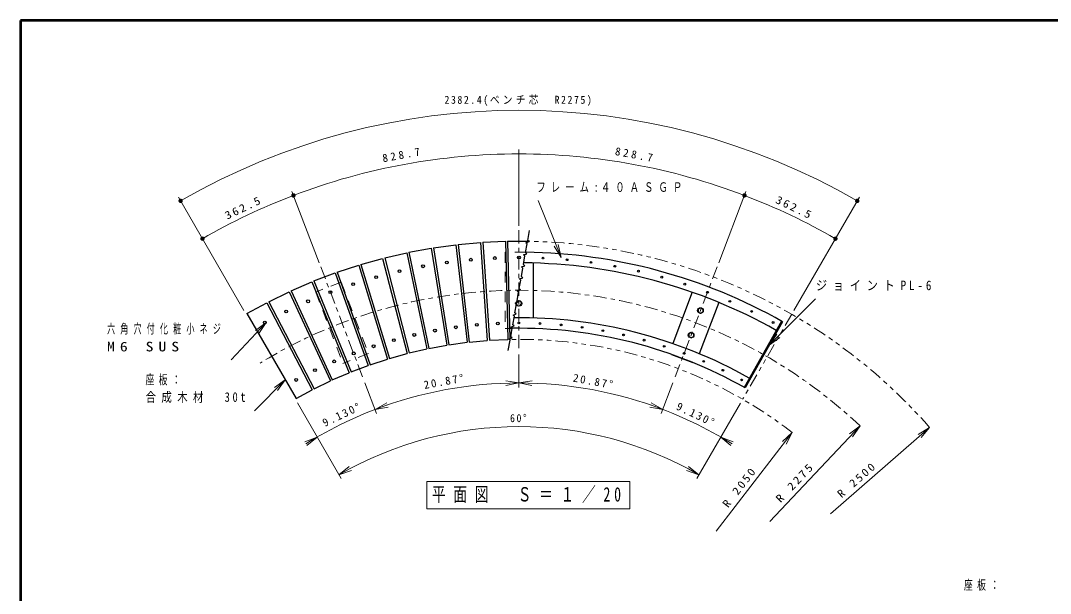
# Model space of a CAD drawing. Units: millimetres on the paper, scale 1:20. Extents: x -365 to 0, y -5 to 257.
# Drawn here: x -365 to -129.1, y 125.7 to 257 of the extents above; entities that cross this region are included whole.
import ezdxf

# ---------------------------------------------------------------- set-up
doc = ezdxf.new("R2010")
doc.units = ezdxf.units.MM
for name, pattern in [('USER1', [4.5, 2.5, -2]), ('USER2', [6, 3, -1, 1, -1]), ('USER3', [8, 3, -1, 1, -1, 1, -1])]:
    doc.linetypes.add(name, pattern=pattern)
doc.layers.add('LY_1', color=7, linetype='Continuous', lineweight=25)
doc.layers.add('LY_2', color=7, linetype='Continuous', lineweight=13)
doc.styles.add('ＭＳ ゴシック', font='')
doc.styles.get('ＭＳ ゴシック').set_extended_font_data('MS Gothic')

# ---------------------------------------------------------------- blocks, each defined once
blk = doc.blocks.new('open_arrow')
at = {"color": 0, "linetype": 'Continuous', "lineweight": -2}
blk.add_lwpolyline([(7.5, 1.25), (0, 0), (7.5, -1.25)], dxfattribs=at)
blk = doc.blocks.new('filled_dot')
at = {"color": 0, "linetype": 'Continuous', "lineweight": -2, "const_width": 1.25}
blk.add_lwpolyline([(-0.625, 0, 1), (0.625, 0, 1)], format="xyb", close=True, dxfattribs=at)

msp = doc.modelspace()

# ---------------------------------------------------------------- linework, layer by layer
at = {"layer": 'LY_1', "lineweight": 13}
for p, q in [((-250.834, 209.944), (-250.834, 227.445)), ((-296.611, 201.514), (-302.846, 217.866)), ((-205.057, 201.513), (-198.823, 217.866)), ((-313.85, 190.591), (-328.834, 216.544)), ((-241.16, 202.701), (-246.401, 215.799)), ((-187.834, 190.563), (-172.834, 216.544)), ((-193.527, 182.636), (-182.921, 193.242)), ((-308.728, 187.802), (-316.766, 179.261)), ((-250.834, 180.444), (-250.834, 172.944)), ((-250.834, 180.444), (-250.834, 172.944)), ((-304.369, 174.662), (-311.44, 167.591)), ((-286.101, 173.949), (-283.43, 166.941)), ((-215.566, 173.949), (-218.238, 166.941)), ((-215.566, 173.949), (-218.238, 166.941)), ((-301.598, 169.368), (-291.584, 152.025)), ((-200.084, 169.345), (-210.084, 152.025)), ((-193.39, 142.21), (-172.692, 164.105)), ((-179.445, 143.92), (-156.77, 163.765)), ((-205.639, 139.999), (-188.206, 162.586)), ((-225.422, 151.384), (-271.922, 151.384)), ((-271.922, 151.384), (-271.922, 145.084)), ((-225.422, 145.084), (-225.422, 151.384)), ((-271.922, 145.084), (-225.422, 145.084))]:
    msp.add_line(p, q, dxfattribs=at)
at = {"layer": 'LY_1', "linetype": 'USER2', "lineweight": 13}
for p, q in [((-250.834, 208.944), (-250.834, 181.444)), ((-296.255, 200.579), (-286.458, 174.883)), ((-205.413, 200.579), (-215.21, 174.883))]:
    msp.add_line(p, q, dxfattribs=at)
at = {"layer": 'LY_1'}
for p, q in [((-270.431, 204.926), (-265.279, 205.634)), ((-265.279, 205.634), (-262.723, 183.274)), ((-264.79, 205.69), (-259.612, 206.162)), ((-264.79, 205.69), (-262.234, 183.329)), ((-259.612, 206.162), (-258.076, 183.709)), ((-259.121, 206.196), (-253.926, 206.433)), ((-259.121, 206.196), (-257.585, 183.743)), ((-253.926, 206.433), (-253.414, 183.933)), ((-253.434, 206.444), (-252.922, 183.944)), ((-253.434, 206.444), (-248.85, 206.444)), ((-281.578, 202.632), (-276.512, 203.806)), ((-276.512, 203.806), (-271.933, 181.771)), ((-276.031, 203.906), (-270.917, 204.848)), ((-276.031, 203.906), (-271.452, 181.871)), ((-270.917, 204.848), (-267.345, 182.627)), ((-270.431, 204.926), (-266.859, 182.705)), ((-292.471, 199.334), (-287.533, 200.964)), ((-287.533, 200.964), (-280.969, 179.436)), ((-287.062, 201.107), (-282.055, 202.51)), ((-287.062, 201.107), (-280.499, 179.58)), ((-282.055, 202.51), (-276.478, 180.706)), ((-281.578, 202.632), (-276.001, 180.828)), ((-247.584, 201.435), (-247.584, 188.86)), ((-297.794, 197.317), (-292.935, 199.169)), ((-292.935, 199.169), (-285.398, 177.963)), ((-292.471, 199.334), (-284.934, 178.128)), ((-303.019, 195.06), (-298.249, 197.131)), ((-298.249, 197.131), (-289.755, 176.29)), ((-297.794, 197.317), (-289.299, 176.476)), ((-308.136, 192.567), (-303.466, 194.853)), ((-303.466, 194.853), (-294.032, 174.42)), ((-303.019, 195.06), (-293.585, 174.626)), ((-211.125, 194.72), (-215.605, 182.97)), ((-313.134, 189.843), (-308.573, 192.34)), ((-308.573, 192.34), (-298.219, 172.358)), ((-308.136, 192.567), (-297.782, 172.584)), ((-251.432, 192.29), (-251.05, 192.76)), ((-251.432, 192.29), (-251.216, 191.724)), ((-251.216, 191.724), (-250.618, 191.628)), ((-251.05, 192.76), (-250.451, 192.664)), ((-250.618, 191.628), (-250.235, 192.098)), ((-250.451, 192.664), (-250.235, 192.098)), ((-209.768, 190.837), (-209.243, 191.141)), ((-205.051, 192.405), (-209.531, 180.655)), ((-209.243, 191.141), (-208.718, 190.837)), ((-313.134, 189.843), (-301.881, 170.353)), ((-209.768, 190.837), (-209.768, 190.231)), ((-209.768, 190.231), (-209.243, 189.928)), ((-209.243, 189.928), (-208.718, 190.231)), ((-208.718, 190.837), (-208.718, 190.231)), ((-190.694, 188.125), (-199.253, 172.941)), ((-190.433, 187.977), (-198.992, 172.794)), ((-211.905, 185.231), (-211.38, 185.534)), ((-211.905, 185.231), (-211.905, 184.625)), ((-211.905, 184.625), (-211.38, 184.322)), ((-211.38, 185.534), (-210.855, 185.231)), ((-211.38, 184.322), (-210.855, 184.625)), ((-210.855, 185.231), (-210.855, 184.625)), ((-276.001, 180.828), (-271.933, 181.771)), ((-271.452, 181.871), (-267.345, 182.627)), ((-266.859, 182.705), (-262.723, 183.274)), ((-262.234, 183.329), (-258.076, 183.709)), ((-257.585, 183.743), (-253.414, 183.933)), ((-252.922, 183.944), (-252.818, 183.944)), ((-284.934, 178.128), (-280.969, 179.436)), ((-280.498, 179.58), (-276.478, 180.706)), ((-289.3, 176.476), (-285.398, 177.963)), ((-293.585, 174.626), (-289.755, 176.29)), ((-301.881, 170.353), (-298.219, 172.358)), ((-297.782, 172.584), (-294.032, 174.42))]:
    msp.add_line(p, q, dxfattribs=at)
at = {"layer": 'LY_1', "color": 1, "linetype": 'USER1', "lineweight": 13}
for p, q in [((-249.291, 203.944), (-253.959, 203.944)), ((-291.554, 197.02), (-297.394, 194.794)), ((-252.377, 186.444), (-253.959, 186.444)), ((-285.32, 180.669), (-291.16, 178.442))]:
    msp.add_line(p, q, dxfattribs=at)
at = {"layer": 'LY_1', "linetype": 'USER1', "lineweight": 13}
for p, q in [((-253.959, 203.944), (-253.959, 186.444)), ((-291.554, 197.021), (-285.32, 180.669)), ((-297.394, 194.794), (-291.16, 178.442))]:
    msp.add_line(p, q, dxfattribs=at)
at = {"layer": 'LY_1', "linetype": 'USER3', "lineweight": 13}
msp.add_line((-188.334, 189.697), (-199.584, 170.211), dxfattribs=at)
at = {"layer": 'LY_1', "color": 1}
msp.add_line((-215.882, 180.49), (-210.976, 178.62), dxfattribs=at)
at = {"layer": 'LY_1'}
msp.add_lwpolyline([(-253.264, 181.414), (-252.853, 183.744), (-253.159, 184.001), (-252.408, 184.275), (-252.714, 184.532), (-252.367, 186.501), (-252.673, 186.759), (-251.921, 187.032), (-252.228, 187.289), (-251.88, 189.259), (-252.187, 189.516), (-251.435, 189.79), (-251.742, 190.047), (-251.394, 192.016), (-251.701, 192.273), (-250.949, 192.547), (-251.255, 192.804), (-250.908, 194.774), (-251.214, 195.031), (-250.463, 195.305), (-250.769, 195.562), (-250.422, 197.531), (-250.728, 197.788), (-249.977, 198.062), (-250.283, 198.319), (-249.936, 200.289), (-250.242, 200.546), (-249.49, 200.819), (-249.797, 201.077), (-249.449, 203.046), (-249.756, 203.303), (-249.004, 203.577), (-249.311, 203.834), (-248.963, 205.804), (-249.27, 206.061), (-248.518, 206.334), (-248.824, 206.591), (-248.414, 208.921)], dxfattribs=at)
for centre, radius in [((-256.353, 202.568), 0.325), ((-250.834, 202.694), 0.325), ((-272.795, 200.689), 0.325), ((-267.344, 201.565), 0.325), ((-261.86, 202.192), 0.325), ((-245.316, 202.568), 0.2), ((-239.808, 202.192), 0.2), ((-234.324, 201.565), 0.2), ((-228.874, 200.689), 0.2), ((-283.547, 198.198), 0.325), ((-278.199, 199.566), 0.325), ((-223.469, 199.566), 0.2), ((-218.121, 198.198), 0.2), ((-288.827, 196.588), 0.325), ((-212.841, 196.588), 0.2), ((-294.028, 194.739), 0.325), ((-207.64, 194.739), 0.2), ((-299.14, 192.656), 0.325), ((-250.834, 192.194), 0.65), ((-209.243, 190.534), 0.65), ((-202.528, 192.656), 0.2), ((-304.152, 190.342), 0.325), ((-197.517, 190.342), 0.2), ((-309.053, 187.802), 0.325), ((-265.302, 186.704), 0.325), ((-260.496, 187.254), 0.325), ((-255.67, 187.584), 0.325), ((-250.834, 187.694), 0.2), ((-245.998, 187.584), 0.2), ((-241.172, 187.254), 0.2), ((-236.367, 186.704), 0.2), ((-192.615, 187.802), 0.2), ((-279.5, 183.754), 0.325), ((-274.814, 184.953), 0.325), ((-270.078, 185.937), 0.325), ((-231.591, 185.937), 0.2), ((-226.855, 184.953), 0.2), ((-211.38, 184.928), 0.65), ((-284.127, 182.343), 0.325), ((-222.168, 183.754), 0.2), ((-217.542, 182.343), 0.2), ((-288.685, 180.723), 0.325), ((-212.984, 180.723), 0.2), ((-297.556, 176.87), 0.325), ((-293.164, 178.898), 0.325), ((-208.504, 178.898), 0.2), ((-204.113, 176.87), 0.2), ((-301.851, 174.645), 0.325), ((-199.818, 174.645), 0.2)]:
    msp.add_circle(centre, radius, dxfattribs=at)
at = {"layer": 'LY_1', "lineweight": 13}
for centre, radius, start, end in [((-250.834, 81.444), 155, 59.99997, 120.00009), ((-250.834, 81.445), 145, 89.99977, 110.86965), ((-250.834, 81.445), 145, 69.13009, 89.99997), ((-250.834, 81.444), 145, 110.86964, 120.00009), ((-250.834, 81.444), 145, 59.99997, 69.13045), ((-250.834, 81.445), 92.5, 90, 110.8696), ((-250.834, 81.445), 92.5, 69.13042, 90), ((-250.834, 81.444), 92.5, 109.01142, 121.85827), ((-250.834, 81.444), 92.5, 58.14181, 70.98865), ((-250.834, 81.444), 82.5, 60.00003, 120.00014)]:
    msp.add_arc(centre, radius, start, end, dxfattribs=at)
at = {"layer": 'LY_1', "linetype": 'USER3', "lineweight": 13}
for radius, start, end in [(124.999, 41.19069, 89.09184), (102.499, 52.33754, 91.11068)]:
    msp.add_arc((-250.834, 81.445), radius, start, end, dxfattribs=at)
at = {"layer": 'LY_1'}
for radius, start, end in [(122.464, 60.44766, 89.28167), (120.034, 60.588, 89.47128), (107.464, 60.588, 90.59123), (105.034, 60.42437, 90.83919)]:
    msp.add_arc((-250.834, 81.445), radius, start, end, dxfattribs=at)
at = {"layer": 'LY_1', "linetype": 'USER2', "lineweight": 13}
msp.add_arc((-250.834, 81.445), 113.749, 46.60929, 121.42477, dxfattribs=at)
at = {"layer": 'LY_2', "lineweight": 50}
for p, q in [((-365, 257), (-365, 0)), ((0, 257), (-365, 257))]:
    msp.add_line(p, q, dxfattribs=at)

# ---------------------------------------------------------------- block references
at = {"layer": 'LY_1', "lineweight": 13, "xscale": 0.4, "yscale": 0.4}
for name, p, rotation in [('filled_dot', (-302.489, 216.931), 201.5), ('filled_dot', (-199.179, 216.931), 338.5), ('filled_dot', (-328.334, 215.678), 29.4), ('filled_dot', (-173.334, 215.678), 150.6), ('filled_dot', (-323.334, 207.018), 29.4), ('filled_dot', (-178.334, 207.018), 150.6), ('open_arrow', (-241.16, 202.701), 111.8), ('open_arrow', (-308.728, 187.802), 226.7), ('open_arrow', (-193.527, 182.636), 45), ('open_arrow', (-304.369, 174.662), 225), ('open_arrow', (-250.834, 173.944), 180.9), ('open_arrow', (-250.834, 173.944), 359.1), ('open_arrow', (-283.786, 167.876), 19.9), ('open_arrow', (-283.786, 167.875), 19.9), ('open_arrow', (-217.882, 167.875), 160.1), ('open_arrow', (-217.881, 167.876), 160.1), ('open_arrow', (-188.206, 162.586), 232.3), ('open_arrow', (-172.692, 164.105), 226.6), ('open_arrow', (-156.77, 163.765), 221.2), ('open_arrow', (-297.084, 161.551), 210.9), ('open_arrow', (-204.584, 161.551), 329.1), ('open_arrow', (-292.084, 152.891), 29), ('open_arrow', (-209.584, 152.891), 151)]:
    msp.add_blockref(name, p, dxfattribs=dict(at, rotation=rotation))

# ---------------------------------------------------------------- texts
at = {"layer": 'LY_1', "style": 'ＭＳ ゴシック'}
for s, insert, char_height, attachment_point in [('\\T1.32;\\W0.9;2382.4(ベンチ芯\u3000R2275)', (-250.834, 237.444), 1.833, 8), ('\\T1.53;\\W0.7;フレーム:４０ＡＳＧＰ', (-246.847, 218.799), 2.199, 4), ('\\T1.52;\\W0.85;ジョイントPL-6', (-182.787, 196.242), 2.199, 4), ('\\T1.64;\\W0.6;六角穴付化粧小ネジ', (-345.198, 186.261), 2.199, 4), ('\\T1.64;\\W1.2;M6\\~SUS', (-345.198, 182.261), 2.199, 4), ('\\T1.51;\\W0.65;座板：', (-336.376, 174.591), 2.199, 4), ('\\T1.51;\\W0.8;合成木材\u300030t', (-336.376, 170.591), 2.199, 4), ('\\T1.33;\\W0.9;60°', (-250.834, 164.944), 1.833, 8), ('\\T1.56;\\W0.7;平面図\u3000Ｓ＝１／20', (-248.672, 148.234), 3.299, 5), ('\\T1.51;\\W0.65;座板：', (-148.88, 127.549), 2.199, 4)]:
    msp.add_mtext(s, dxfattribs=dict(at, insert=insert, char_height=char_height, attachment_point=attachment_point))
at = {"layer": 'LY_1', "char_height": 1.833, "style": 'ＭＳ ゴシック'}
for s, insert, attachment_point, rotation in [('\\T1.5;828.7', (-277.504, 226.26), 5, 10.435), ('\\T1.5;828.7', (-224.164, 226.26), 5, 349.565), ('\\T1.33;\\W1.1;362.5', (-313.539, 213.293), 8, 25.435), ('\\T1.33;\\W1.1;362.5', (-188.129, 213.293), 8, 334.565), ('\\T1.33;20.87°', (-267.768, 173.398), 8, 10.435), ('\\T1.33;20.87°', (-233.899, 173.398), 8, 349.565), ('\\T1.33;9.130°', (-290.991, 165.881), 8, 25.435), ('\\T1.33;9.130°', (-210.677, 165.881), 8, 334.565), ('\\T1.33;\\W1.1;R\\~2050', (-199.547, 149.53), 8, 52.338), ('\\T1.33;\\W1.15;R\\~2275', (-186.915, 150.516), 8, 46.609), ('\\T1.33;\\W1.1;R\\~2500', (-172.79, 151.074), 8, 41.191)]:
    msp.add_mtext(s, dxfattribs=dict(at, insert=insert, attachment_point=attachment_point, rotation=rotation))

doc.saveas('drawing.dxf')
